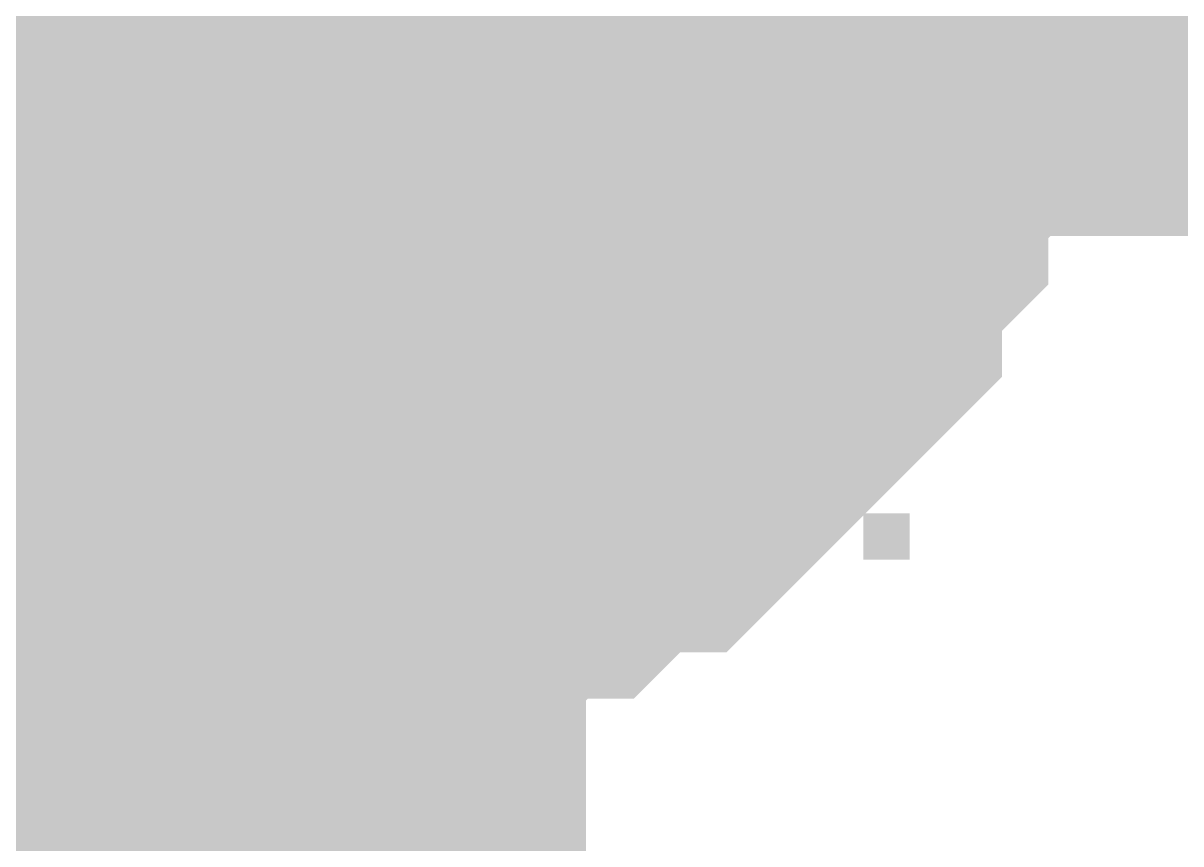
# Model space of a CAD drawing. Header units: inches. Extents: x 0 to 841, y 0 to 594.
# Drawn here: x 787.334 to 788.458, y 268.994 to 269.791 of the extents above; entities that cross this region are included whole.
import ezdxf

# ---------------------------------------------------------------- set-up
doc = ezdxf.new("R2010")
doc.units = ezdxf.units.IN
doc.layers.add('Sheet', color=255, linetype='Continuous')

msp = doc.modelspace()

# ---------------------------------------------------------------- linework, layer by layer
at = {"layer": 'Sheet'}
for points in [[(787.5055, 275.4841, 0.7493, 0.7493, 0), (787.5055, 269.9592, 0.7493, 0.7493, 0)], [(750.001, 262.4578, 0.7493, 0.7493, 0), (767.5181, 262.4578, 0.7493, 0.7493, 0), (767.5181, 269.9592, 0.7493, 0.7493, 0), (787.5055, 269.9592, 0.7493, 0.7493, 0)], [(787.5055, 269.9592, 0.7493, 0.7493, 0), (787.5055, 264.4791, 0.7493, 0.7493, 0)], [(787.5055, 269.9592, 0.7493, 0.7493, 0), (787.5055, 269.9592, 0.7493, 0.7493, 0), (792.4911, 269.9592, 0.7493, 0.7493, 0)], [(788.2691, 269.9592, 0.2997, 0.2997, 0), (788.2691, 269.9142, 0.2997, 0.2997, 0), (788.2691, 269.8693, 0.2997, 0.2997, 0), (788.2691, 269.8693, 0.2997, 0.2997, 0), (788.2691, 269.8244, 0.2997, 0.2997, 0), (788.2242, 269.7795, 0.2997, 0.2997, 0), (788.2242, 269.7346, 0.2997, 0.2997, 0), (788.2242, 269.6897, 0.2997, 0.2997, 0), (788.2242, 269.6897, 0.2997, 0.2997, 0), (788.1792, 269.6447, 0.2997, 0.2997, 0), (788.1792, 269.5998, 0.2997, 0.2997, 0), (788.1343, 269.5549, 0.2997, 0.2997, 0), (788.1343, 269.5549, 0.2997, 0.2997, 0), (788.1343, 269.51, 0.2997, 0.2997, 0), (788.0894, 269.4651, 0.2997, 0.2997, 0), (788.0445, 269.4651, 0.2997, 0.2997, 0), (788.0445, 269.4201, 0.2997, 0.2997, 0), (787.9996, 269.4201, 0.2997, 0.2997, 0), (787.9996, 269.3752, 0.2997, 0.2997, 0), (787.9547, 269.3303, 0.2997, 0.2997, 0), (787.9097, 269.3303, 0.2997, 0.2997, 0), (787.9097, 269.3303, 0.2997, 0.2997, 0), (787.8648, 269.2854, 0.2997, 0.2997, 0), (787.8199, 269.2854, 0.2997, 0.2997, 0), (787.775, 269.2405, 0.2997, 0.2997, 0), (787.775, 269.2405, 0.2997, 0.2997, 0), (787.7301, 269.2405, 0.2997, 0.2997, 0), (787.6852, 269.2405, 0.2997, 0.2997, 0), (787.6402, 269.1956, 0.2997, 0.2997, 0), (787.5953, 269.1956, 0.2997, 0.2997, 0), (787.5953, 269.1956, 0.2997, 0.2997, 0), (787.5504, 269.1956, 0.2997, 0.2997, 0), (787.5055, 269.1956, 0.2997, 0.2997, 0)], [(788.2691, 269.9592, 0.2997, 0.2997, 0), (788.2691, 269.9142, 0.2997, 0.2997, 0), (788.2691, 269.8693, 0.2997, 0.2997, 0), (788.2691, 269.8693, 0.2997, 0.2997, 0), (788.2691, 269.8244, 0.2997, 0.2997, 0), (788.2242, 269.7795, 0.2997, 0.2997, 0), (788.2242, 269.7346, 0.2997, 0.2997, 0), (788.2242, 269.6897, 0.2997, 0.2997, 0), (788.2242, 269.6897, 0.2997, 0.2997, 0), (788.1792, 269.6447, 0.2997, 0.2997, 0), (788.1792, 269.5998, 0.2997, 0.2997, 0), (788.1343, 269.5549, 0.2997, 0.2997, 0), (788.1343, 269.5549, 0.2997, 0.2997, 0), (788.1343, 269.51, 0.2997, 0.2997, 0), (788.0894, 269.4651, 0.2997, 0.2997, 0), (788.0445, 269.4651, 0.2997, 0.2997, 0), (788.0445, 269.4201, 0.2997, 0.2997, 0), (787.9996, 269.4201, 0.2997, 0.2997, 0), (787.9996, 269.3752, 0.2997, 0.2997, 0), (787.9547, 269.3303, 0.2997, 0.2997, 0), (787.9097, 269.3303, 0.2997, 0.2997, 0), (787.9097, 269.3303, 0.2997, 0.2997, 0), (787.8648, 269.2854, 0.2997, 0.2997, 0), (787.8199, 269.2854, 0.2997, 0.2997, 0), (787.775, 269.2405, 0.2997, 0.2997, 0), (787.775, 269.2405, 0.2997, 0.2997, 0), (787.7301, 269.2405, 0.2997, 0.2997, 0), (787.6852, 269.2405, 0.2997, 0.2997, 0), (787.6402, 269.1956, 0.2997, 0.2997, 0), (787.5953, 269.1956, 0.2997, 0.2997, 0), (787.5953, 269.1956, 0.2997, 0.2997, 0), (787.5504, 269.1956, 0.2997, 0.2997, 0), (787.5055, 269.1956, 0.2997, 0.2997, 0)], [(788.2691, 269.9592, 0.2997, 0.2997, 0), (788.2691, 269.9142, 0.2997, 0.2997, 0), (788.2691, 269.8693, 0.2997, 0.2997, 0), (788.2691, 269.8693, 0.2997, 0.2997, 0), (788.2691, 269.8244, 0.2997, 0.2997, 0), (788.2242, 269.7795, 0.2997, 0.2997, 0), (788.2242, 269.7346, 0.2997, 0.2997, 0), (788.2242, 269.6897, 0.2997, 0.2997, 0), (788.2242, 269.6897, 0.2997, 0.2997, 0), (788.1792, 269.6447, 0.2997, 0.2997, 0), (788.1792, 269.5998, 0.2997, 0.2997, 0), (788.1343, 269.5549, 0.2997, 0.2997, 0), (788.1343, 269.5549, 0.2997, 0.2997, 0), (788.1343, 269.51, 0.2997, 0.2997, 0), (788.0894, 269.4651, 0.2997, 0.2997, 0), (788.0445, 269.4651, 0.2997, 0.2997, 0), (788.0445, 269.4201, 0.2997, 0.2997, 0), (787.9996, 269.4201, 0.2997, 0.2997, 0), (787.9996, 269.3752, 0.2997, 0.2997, 0), (787.9547, 269.3303, 0.2997, 0.2997, 0), (787.9097, 269.3303, 0.2997, 0.2997, 0), (787.9097, 269.3303, 0.2997, 0.2997, 0), (787.8648, 269.2854, 0.2997, 0.2997, 0), (787.8199, 269.2854, 0.2997, 0.2997, 0), (787.775, 269.2405, 0.2997, 0.2997, 0), (787.775, 269.2405, 0.2997, 0.2997, 0), (787.7301, 269.2405, 0.2997, 0.2997, 0), (787.6852, 269.2405, 0.2997, 0.2997, 0), (787.6402, 269.1956, 0.2997, 0.2997, 0), (787.5953, 269.1956, 0.2997, 0.2997, 0), (787.5953, 269.1956, 0.2997, 0.2997, 0), (787.5504, 269.1956, 0.2997, 0.2997, 0), (787.5055, 269.1956, 0.2997, 0.2997, 0)], [(787.5055, 264.9732, 0.2997, 0.2997, 0), (787.5055, 269.9592, 0.2997, 0.2997, 0)], [(788.2691, 269.9592, 0.2997, 0.2997, 0), (788.2691, 269.9142, 0.2997, 0.2997, 0), (788.2691, 269.8693, 0.2997, 0.2997, 0), (788.2691, 269.8693, 0.2997, 0.2997, 0), (788.2691, 269.8244, 0.2997, 0.2997, 0), (788.2242, 269.7795, 0.2997, 0.2997, 0), (788.2242, 269.7346, 0.2997, 0.2997, 0), (788.2242, 269.6897, 0.2997, 0.2997, 0), (788.2242, 269.6897, 0.2997, 0.2997, 0), (788.1792, 269.6447, 0.2997, 0.2997, 0), (788.1792, 269.5998, 0.2997, 0.2997, 0), (788.1343, 269.5549, 0.2997, 0.2997, 0), (788.1343, 269.5549, 0.2997, 0.2997, 0), (788.1343, 269.51, 0.2997, 0.2997, 0), (788.0894, 269.4651, 0.2997, 0.2997, 0), (788.0445, 269.4651, 0.2997, 0.2997, 0), (788.0445, 269.4201, 0.2997, 0.2997, 0), (787.9996, 269.4201, 0.2997, 0.2997, 0), (787.9996, 269.3752, 0.2997, 0.2997, 0), (787.9547, 269.3303, 0.2997, 0.2997, 0), (787.9097, 269.3303, 0.2997, 0.2997, 0), (787.9097, 269.3303, 0.2997, 0.2997, 0), (787.8648, 269.2854, 0.2997, 0.2997, 0), (787.8199, 269.2854, 0.2997, 0.2997, 0), (787.775, 269.2405, 0.2997, 0.2997, 0), (787.775, 269.2405, 0.2997, 0.2997, 0), (787.7301, 269.2405, 0.2997, 0.2997, 0), (787.6852, 269.2405, 0.2997, 0.2997, 0), (787.6402, 269.1956, 0.2997, 0.2997, 0), (787.5953, 269.1956, 0.2997, 0.2997, 0), (787.5953, 269.1956, 0.2997, 0.2997, 0), (787.5504, 269.1956, 0.2997, 0.2997, 0), (787.5055, 269.1956, 0.2997, 0.2997, 0)], [(788.2691, 269.9592, 0.2997, 0.2997, 0), (788.2691, 269.9142, 0.2997, 0.2997, 0), (788.2691, 269.8693, 0.2997, 0.2997, 0), (788.2691, 269.8693, 0.2997, 0.2997, 0), (788.2691, 269.8244, 0.2997, 0.2997, 0), (788.2242, 269.7795, 0.2997, 0.2997, 0), (788.2242, 269.7346, 0.2997, 0.2997, 0), (788.2242, 269.6897, 0.2997, 0.2997, 0), (788.2242, 269.6897, 0.2997, 0.2997, 0), (788.1792, 269.6447, 0.2997, 0.2997, 0), (788.1792, 269.5998, 0.2997, 0.2997, 0), (788.1343, 269.5549, 0.2997, 0.2997, 0), (788.1343, 269.5549, 0.2997, 0.2997, 0), (788.1343, 269.51, 0.2997, 0.2997, 0), (788.0894, 269.4651, 0.2997, 0.2997, 0), (788.0445, 269.4651, 0.2997, 0.2997, 0), (788.0445, 269.4201, 0.2997, 0.2997, 0), (787.9996, 269.4201, 0.2997, 0.2997, 0), (787.9996, 269.3752, 0.2997, 0.2997, 0), (787.9547, 269.3303, 0.2997, 0.2997, 0), (787.9097, 269.3303, 0.2997, 0.2997, 0), (787.9097, 269.3303, 0.2997, 0.2997, 0), (787.8648, 269.2854, 0.2997, 0.2997, 0), (787.8199, 269.2854, 0.2997, 0.2997, 0), (787.775, 269.2405, 0.2997, 0.2997, 0), (787.775, 269.2405, 0.2997, 0.2997, 0), (787.7301, 269.2405, 0.2997, 0.2997, 0), (787.6852, 269.2405, 0.2997, 0.2997, 0), (787.6402, 269.1956, 0.2997, 0.2997, 0), (787.5953, 269.1956, 0.2997, 0.2997, 0), (787.5953, 269.1956, 0.2997, 0.2997, 0), (787.5504, 269.1956, 0.2997, 0.2997, 0), (787.5055, 269.1956, 0.2997, 0.2997, 0)], [(788.2691, 269.9592, 0.2997, 0.2997, 0), (788.2691, 269.9142, 0.2997, 0.2997, 0), (788.2691, 269.8693, 0.2997, 0.2997, 0), (788.2691, 269.8693, 0.2997, 0.2997, 0), (788.2691, 269.8244, 0.2997, 0.2997, 0), (788.2242, 269.7795, 0.2997, 0.2997, 0), (788.2242, 269.7346, 0.2997, 0.2997, 0), (788.2242, 269.6897, 0.2997, 0.2997, 0), (788.2242, 269.6897, 0.2997, 0.2997, 0), (788.1792, 269.6447, 0.2997, 0.2997, 0), (788.1792, 269.5998, 0.2997, 0.2997, 0), (788.1343, 269.5549, 0.2997, 0.2997, 0), (788.1343, 269.5549, 0.2997, 0.2997, 0), (788.1343, 269.51, 0.2997, 0.2997, 0), (788.0894, 269.4651, 0.2997, 0.2997, 0), (788.0445, 269.4651, 0.2997, 0.2997, 0), (788.0445, 269.4201, 0.2997, 0.2997, 0), (787.9996, 269.4201, 0.2997, 0.2997, 0), (787.9996, 269.3752, 0.2997, 0.2997, 0), (787.9547, 269.3303, 0.2997, 0.2997, 0), (787.9097, 269.3303, 0.2997, 0.2997, 0), (787.9097, 269.3303, 0.2997, 0.2997, 0), (787.8648, 269.2854, 0.2997, 0.2997, 0), (787.8199, 269.2854, 0.2997, 0.2997, 0), (787.775, 269.2405, 0.2997, 0.2997, 0), (787.775, 269.2405, 0.2997, 0.2997, 0), (787.7301, 269.2405, 0.2997, 0.2997, 0), (787.6852, 269.2405, 0.2997, 0.2997, 0), (787.6402, 269.1956, 0.2997, 0.2997, 0), (787.5953, 269.1956, 0.2997, 0.2997, 0), (787.5953, 269.1956, 0.2997, 0.2997, 0), (787.5504, 269.1956, 0.2997, 0.2997, 0), (787.5055, 269.1956, 0.2997, 0.2997, 0)], [(787.9996, 269.9592, 0.2997, 0.2997, 0), (787.9996, 269.9142, 0.2997, 0.2997, 0), (787.9996, 269.9142, 0.2997, 0.2997, 0), (787.9996, 269.8693, 0.2997, 0.2997, 0), (787.9996, 269.8693, 0.2997, 0.2997, 0), (787.9996, 269.8244, 0.2997, 0.2997, 0), (787.9547, 269.8244, 0.2997, 0.2997, 0), (787.9547, 269.7795, 0.2997, 0.2997, 0), (787.9547, 269.7795, 0.2997, 0.2997, 0), (787.9547, 269.7346, 0.2997, 0.2997, 0), (787.9547, 269.7346, 0.2997, 0.2997, 0), (787.9097, 269.6897, 0.2997, 0.2997, 0), (787.9097, 269.6897, 0.2997, 0.2997, 0), (787.9097, 269.6447, 0.2997, 0.2997, 0), (787.8648, 269.6447, 0.2997, 0.2997, 0), (787.8648, 269.6447, 0.2997, 0.2997, 0), (787.8648, 269.5998, 0.2997, 0.2997, 0), (787.8199, 269.5998, 0.2997, 0.2997, 0), (787.8199, 269.5998, 0.2997, 0.2997, 0), (787.8199, 269.5549, 0.2997, 0.2997, 0), (787.775, 269.5549, 0.2997, 0.2997, 0), (787.775, 269.5549, 0.2997, 0.2997, 0), (787.7301, 269.51, 0.2997, 0.2997, 0), (787.7301, 269.51, 0.2997, 0.2997, 0), (787.6852, 269.51, 0.2997, 0.2997, 0), (787.6852, 269.51, 0.2997, 0.2997, 0), (787.6402, 269.51, 0.2997, 0.2997, 0), (787.6402, 269.4651, 0.2997, 0.2997, 0), (787.5953, 269.4651, 0.2997, 0.2997, 0), (787.5953, 269.4651, 0.2997, 0.2997, 0), (787.5504, 269.4651, 0.2997, 0.2997, 0), (787.5504, 269.4651, 0.2997, 0.2997, 0), (787.5055, 269.4651, 0.2997, 0.2997, 0)], [(787.9996, 269.9592, 0.2997, 0.2997, 0), (787.9996, 269.9142, 0.2997, 0.2997, 0), (787.9996, 269.9142, 0.2997, 0.2997, 0), (787.9996, 269.8693, 0.2997, 0.2997, 0), (787.9996, 269.8693, 0.2997, 0.2997, 0), (787.9996, 269.8244, 0.2997, 0.2997, 0), (787.9547, 269.8244, 0.2997, 0.2997, 0), (787.9547, 269.7795, 0.2997, 0.2997, 0), (787.9547, 269.7795, 0.2997, 0.2997, 0), (787.9547, 269.7346, 0.2997, 0.2997, 0), (787.9547, 269.7346, 0.2997, 0.2997, 0), (787.9097, 269.6897, 0.2997, 0.2997, 0), (787.9097, 269.6897, 0.2997, 0.2997, 0), (787.9097, 269.6447, 0.2997, 0.2997, 0), (787.8648, 269.6447, 0.2997, 0.2997, 0), (787.8648, 269.6447, 0.2997, 0.2997, 0), (787.8648, 269.5998, 0.2997, 0.2997, 0), (787.8199, 269.5998, 0.2997, 0.2997, 0), (787.8199, 269.5998, 0.2997, 0.2997, 0), (787.8199, 269.5549, 0.2997, 0.2997, 0), (787.775, 269.5549, 0.2997, 0.2997, 0), (787.775, 269.5549, 0.2997, 0.2997, 0), (787.7301, 269.51, 0.2997, 0.2997, 0), (787.7301, 269.51, 0.2997, 0.2997, 0), (787.6852, 269.51, 0.2997, 0.2997, 0), (787.6852, 269.51, 0.2997, 0.2997, 0), (787.6402, 269.51, 0.2997, 0.2997, 0), (787.6402, 269.4651, 0.2997, 0.2997, 0), (787.5953, 269.4651, 0.2997, 0.2997, 0), (787.5953, 269.4651, 0.2997, 0.2997, 0), (787.5504, 269.4651, 0.2997, 0.2997, 0), (787.5504, 269.4651, 0.2997, 0.2997, 0), (787.5055, 269.4651, 0.2997, 0.2997, 0)], [(787.9996, 269.9592, 0.2997, 0.2997, 0), (787.9996, 269.9142, 0.2997, 0.2997, 0), (787.9996, 269.9142, 0.2997, 0.2997, 0), (787.9996, 269.8693, 0.2997, 0.2997, 0), (787.9996, 269.8693, 0.2997, 0.2997, 0), (787.9996, 269.8244, 0.2997, 0.2997, 0), (787.9547, 269.8244, 0.2997, 0.2997, 0), (787.9547, 269.7795, 0.2997, 0.2997, 0), (787.9547, 269.7795, 0.2997, 0.2997, 0), (787.9547, 269.7346, 0.2997, 0.2997, 0), (787.9547, 269.7346, 0.2997, 0.2997, 0), (787.9097, 269.6897, 0.2997, 0.2997, 0), (787.9097, 269.6897, 0.2997, 0.2997, 0), (787.9097, 269.6447, 0.2997, 0.2997, 0), (787.8648, 269.6447, 0.2997, 0.2997, 0), (787.8648, 269.6447, 0.2997, 0.2997, 0), (787.8648, 269.5998, 0.2997, 0.2997, 0), (787.8199, 269.5998, 0.2997, 0.2997, 0), (787.8199, 269.5998, 0.2997, 0.2997, 0), (787.8199, 269.5549, 0.2997, 0.2997, 0), (787.775, 269.5549, 0.2997, 0.2997, 0), (787.775, 269.5549, 0.2997, 0.2997, 0), (787.7301, 269.51, 0.2997, 0.2997, 0), (787.7301, 269.51, 0.2997, 0.2997, 0), (787.6852, 269.51, 0.2997, 0.2997, 0), (787.6852, 269.51, 0.2997, 0.2997, 0), (787.6402, 269.51, 0.2997, 0.2997, 0), (787.6402, 269.4651, 0.2997, 0.2997, 0), (787.5953, 269.4651, 0.2997, 0.2997, 0), (787.5953, 269.4651, 0.2997, 0.2997, 0), (787.5504, 269.4651, 0.2997, 0.2997, 0), (787.5504, 269.4651, 0.2997, 0.2997, 0), (787.5055, 269.4651, 0.2997, 0.2997, 0)], [(787.9996, 269.9592, 0.2997, 0.2997, 0), (787.9996, 269.9142, 0.2997, 0.2997, 0), (787.9996, 269.9142, 0.2997, 0.2997, 0), (787.9996, 269.8693, 0.2997, 0.2997, 0), (787.9996, 269.8693, 0.2997, 0.2997, 0), (787.9996, 269.8244, 0.2997, 0.2997, 0), (787.9547, 269.8244, 0.2997, 0.2997, 0), (787.9547, 269.7795, 0.2997, 0.2997, 0), (787.9547, 269.7795, 0.2997, 0.2997, 0), (787.9547, 269.7346, 0.2997, 0.2997, 0), (787.9547, 269.7346, 0.2997, 0.2997, 0), (787.9097, 269.6897, 0.2997, 0.2997, 0), (787.9097, 269.6897, 0.2997, 0.2997, 0), (787.9097, 269.6447, 0.2997, 0.2997, 0), (787.8648, 269.6447, 0.2997, 0.2997, 0), (787.8648, 269.6447, 0.2997, 0.2997, 0), (787.8648, 269.5998, 0.2997, 0.2997, 0), (787.8199, 269.5998, 0.2997, 0.2997, 0), (787.8199, 269.5998, 0.2997, 0.2997, 0), (787.8199, 269.5549, 0.2997, 0.2997, 0), (787.775, 269.5549, 0.2997, 0.2997, 0), (787.775, 269.5549, 0.2997, 0.2997, 0), (787.7301, 269.51, 0.2997, 0.2997, 0), (787.7301, 269.51, 0.2997, 0.2997, 0), (787.6852, 269.51, 0.2997, 0.2997, 0), (787.6852, 269.51, 0.2997, 0.2997, 0), (787.6402, 269.51, 0.2997, 0.2997, 0), (787.6402, 269.4651, 0.2997, 0.2997, 0), (787.5953, 269.4651, 0.2997, 0.2997, 0), (787.5953, 269.4651, 0.2997, 0.2997, 0), (787.5504, 269.4651, 0.2997, 0.2997, 0), (787.5504, 269.4651, 0.2997, 0.2997, 0), (787.5055, 269.4651, 0.2997, 0.2997, 0)], [(788.2691, 269.8693, 0.0991, 0.0991, 0), (788.2691, 269.8244, 0.0991, 0.0991, 0), (788.2242, 269.7795, 0.0991, 0.0991, 0), (788.2242, 269.7346, 0.0991, 0.0991, 0), (788.2242, 269.6897, 0.0991, 0.0991, 0), (788.2242, 269.6897, 0.0991, 0.0991, 0), (788.1792, 269.6447, 0.0991, 0.0991, 0), (788.1792, 269.5998, 0.0991, 0.0991, 0), (788.1343, 269.5549, 0.0991, 0.0991, 0), (788.1343, 269.5549, 0.0991, 0.0991, 0), (788.1343, 269.51, 0.0991, 0.0991, 0), (788.0894, 269.4651, 0.0991, 0.0991, 0), (788.0445, 269.4651, 0.0991, 0.0991, 0), (788.0445, 269.4201, 0.0991, 0.0991, 0), (787.9996, 269.4201, 0.0991, 0.0991, 0), (787.9996, 269.3752, 0.0991, 0.0991, 0), (787.9547, 269.3303, 0.0991, 0.0991, 0), (787.9097, 269.3303, 0.0991, 0.0991, 0), (787.9097, 269.3303, 0.0991, 0.0991, 0), (787.8648, 269.2854, 0.0991, 0.0991, 0), (787.8199, 269.2854, 0.0991, 0.0991, 0), (787.775, 269.2405, 0.0991, 0.0991, 0), (787.775, 269.2405, 0.0991, 0.0991, 0), (787.7301, 269.2405, 0.0991, 0.0991, 0), (787.6852, 269.2405, 0.0991, 0.0991, 0), (787.6402, 269.1956, 0.0991, 0.0991, 0), (787.5953, 269.1956, 0.0991, 0.0991, 0), (787.5953, 269.1956, 0.0991, 0.0991, 0), (787.5504, 269.1956, 0.0991, 0.0991, 0), (787.5055, 269.1956, 0.0991, 0.0991, 0)], [(788.2691, 269.8693, 0.0991, 0.0991, 0), (788.2691, 269.8244, 0.0991, 0.0991, 0), (788.2242, 269.7795, 0.0991, 0.0991, 0), (788.2242, 269.7346, 0.0991, 0.0991, 0), (788.2242, 269.6897, 0.0991, 0.0991, 0), (788.2242, 269.6897, 0.0991, 0.0991, 0), (788.1792, 269.6447, 0.0991, 0.0991, 0), (788.1792, 269.5998, 0.0991, 0.0991, 0), (788.1343, 269.5549, 0.0991, 0.0991, 0), (788.1343, 269.5549, 0.0991, 0.0991, 0), (788.1343, 269.51, 0.0991, 0.0991, 0), (788.0894, 269.4651, 0.0991, 0.0991, 0), (788.0445, 269.4651, 0.0991, 0.0991, 0), (788.0445, 269.4201, 0.0991, 0.0991, 0), (787.9996, 269.4201, 0.0991, 0.0991, 0), (787.9996, 269.3752, 0.0991, 0.0991, 0), (787.9547, 269.3303, 0.0991, 0.0991, 0), (787.9097, 269.3303, 0.0991, 0.0991, 0), (787.9097, 269.3303, 0.0991, 0.0991, 0), (787.8648, 269.2854, 0.0991, 0.0991, 0), (787.8199, 269.2854, 0.0991, 0.0991, 0), (787.775, 269.2405, 0.0991, 0.0991, 0), (787.775, 269.2405, 0.0991, 0.0991, 0), (787.7301, 269.2405, 0.0991, 0.0991, 0), (787.6852, 269.2405, 0.0991, 0.0991, 0), (787.6402, 269.1956, 0.0991, 0.0991, 0), (787.5953, 269.1956, 0.0991, 0.0991, 0), (787.5953, 269.1956, 0.0991, 0.0991, 0), (787.5504, 269.1956, 0.0991, 0.0991, 0), (787.5055, 269.1956, 0.0991, 0.0991, 0)], [(788.2691, 269.8693, 0.0991, 0.0991, 0), (788.2691, 269.8244, 0.0991, 0.0991, 0), (788.2242, 269.7795, 0.0991, 0.0991, 0), (788.2242, 269.7346, 0.0991, 0.0991, 0), (788.2242, 269.6897, 0.0991, 0.0991, 0), (788.2242, 269.6897, 0.0991, 0.0991, 0), (788.1792, 269.6447, 0.0991, 0.0991, 0), (788.1792, 269.5998, 0.0991, 0.0991, 0), (788.1343, 269.5549, 0.0991, 0.0991, 0), (788.1343, 269.5549, 0.0991, 0.0991, 0), (788.1343, 269.51, 0.0991, 0.0991, 0), (788.0894, 269.4651, 0.0991, 0.0991, 0), (788.0445, 269.4651, 0.0991, 0.0991, 0), (788.0445, 269.4201, 0.0991, 0.0991, 0), (787.9996, 269.4201, 0.0991, 0.0991, 0), (787.9996, 269.3752, 0.0991, 0.0991, 0), (787.9547, 269.3303, 0.0991, 0.0991, 0), (787.9097, 269.3303, 0.0991, 0.0991, 0), (787.9097, 269.3303, 0.0991, 0.0991, 0), (787.8648, 269.2854, 0.0991, 0.0991, 0), (787.8199, 269.2854, 0.0991, 0.0991, 0), (787.775, 269.2405, 0.0991, 0.0991, 0), (787.775, 269.2405, 0.0991, 0.0991, 0), (787.7301, 269.2405, 0.0991, 0.0991, 0), (787.6852, 269.2405, 0.0991, 0.0991, 0), (787.6402, 269.1956, 0.0991, 0.0991, 0), (787.5953, 269.1956, 0.0991, 0.0991, 0), (787.5953, 269.1956, 0.0991, 0.0991, 0), (787.5504, 269.1956, 0.0991, 0.0991, 0), (787.5055, 269.1956, 0.0991, 0.0991, 0)], [(788.2691, 269.8693, 0.0991, 0.0991, 0), (788.2691, 269.8244, 0.0991, 0.0991, 0), (788.2242, 269.7795, 0.0991, 0.0991, 0), (788.2242, 269.7346, 0.0991, 0.0991, 0), (788.2242, 269.6897, 0.0991, 0.0991, 0), (788.2242, 269.6897, 0.0991, 0.0991, 0), (788.1792, 269.6447, 0.0991, 0.0991, 0), (788.1792, 269.5998, 0.0991, 0.0991, 0), (788.1343, 269.5549, 0.0991, 0.0991, 0), (788.1343, 269.5549, 0.0991, 0.0991, 0), (788.1343, 269.51, 0.0991, 0.0991, 0), (788.0894, 269.4651, 0.0991, 0.0991, 0), (788.0445, 269.4651, 0.0991, 0.0991, 0), (788.0445, 269.4201, 0.0991, 0.0991, 0), (787.9996, 269.4201, 0.0991, 0.0991, 0), (787.9996, 269.3752, 0.0991, 0.0991, 0), (787.9547, 269.3303, 0.0991, 0.0991, 0), (787.9097, 269.3303, 0.0991, 0.0991, 0), (787.9097, 269.3303, 0.0991, 0.0991, 0), (787.8648, 269.2854, 0.0991, 0.0991, 0), (787.8199, 269.2854, 0.0991, 0.0991, 0), (787.775, 269.2405, 0.0991, 0.0991, 0), (787.775, 269.2405, 0.0991, 0.0991, 0), (787.7301, 269.2405, 0.0991, 0.0991, 0), (787.6852, 269.2405, 0.0991, 0.0991, 0), (787.6402, 269.1956, 0.0991, 0.0991, 0), (787.5953, 269.1956, 0.0991, 0.0991, 0), (787.5953, 269.1956, 0.0991, 0.0991, 0), (787.5504, 269.1956, 0.0991, 0.0991, 0), (787.5055, 269.1956, 0.0991, 0.0991, 0)], [(788.2691, 269.8693, 0.0991, 0.0991, 0), (788.2691, 269.8244, 0.0991, 0.0991, 0), (788.2242, 269.7795, 0.0991, 0.0991, 0), (788.2242, 269.7346, 0.0991, 0.0991, 0), (788.2242, 269.6897, 0.0991, 0.0991, 0), (788.2242, 269.6897, 0.0991, 0.0991, 0), (788.1792, 269.6447, 0.0991, 0.0991, 0), (788.1792, 269.5998, 0.0991, 0.0991, 0), (788.1343, 269.5549, 0.0991, 0.0991, 0), (788.1343, 269.5549, 0.0991, 0.0991, 0), (788.1343, 269.51, 0.0991, 0.0991, 0), (788.0894, 269.4651, 0.0991, 0.0991, 0), (788.0445, 269.4651, 0.0991, 0.0991, 0), (788.0445, 269.4201, 0.0991, 0.0991, 0), (787.9996, 269.4201, 0.0991, 0.0991, 0), (787.9996, 269.3752, 0.0991, 0.0991, 0), (787.9547, 269.3303, 0.0991, 0.0991, 0), (787.9097, 269.3303, 0.0991, 0.0991, 0), (787.9097, 269.3303, 0.0991, 0.0991, 0), (787.8648, 269.2854, 0.0991, 0.0991, 0), (787.8199, 269.2854, 0.0991, 0.0991, 0), (787.775, 269.2405, 0.0991, 0.0991, 0), (787.775, 269.2405, 0.0991, 0.0991, 0), (787.7301, 269.2405, 0.0991, 0.0991, 0), (787.6852, 269.2405, 0.0991, 0.0991, 0), (787.6402, 269.1956, 0.0991, 0.0991, 0), (787.5953, 269.1956, 0.0991, 0.0991, 0), (787.5953, 269.1956, 0.0991, 0.0991, 0), (787.5504, 269.1956, 0.0991, 0.0991, 0), (787.5055, 269.1956, 0.0991, 0.0991, 0)], [(788.2691, 269.8693, 0.0991, 0.0991, 0), (788.2691, 269.8244, 0.0991, 0.0991, 0), (788.2242, 269.7795, 0.0991, 0.0991, 0), (788.2242, 269.7346, 0.0991, 0.0991, 0), (788.2242, 269.6897, 0.0991, 0.0991, 0), (788.2242, 269.6897, 0.0991, 0.0991, 0), (788.1792, 269.6447, 0.0991, 0.0991, 0), (788.1792, 269.5998, 0.0991, 0.0991, 0), (788.1343, 269.5549, 0.0991, 0.0991, 0), (788.1343, 269.5549, 0.0991, 0.0991, 0), (788.1343, 269.51, 0.0991, 0.0991, 0), (788.0894, 269.4651, 0.0991, 0.0991, 0), (788.0445, 269.4651, 0.0991, 0.0991, 0), (788.0445, 269.4201, 0.0991, 0.0991, 0), (787.9996, 269.4201, 0.0991, 0.0991, 0), (787.9996, 269.3752, 0.0991, 0.0991, 0), (787.9547, 269.3303, 0.0991, 0.0991, 0), (787.9097, 269.3303, 0.0991, 0.0991, 0), (787.9097, 269.3303, 0.0991, 0.0991, 0), (787.8648, 269.2854, 0.0991, 0.0991, 0), (787.8199, 269.2854, 0.0991, 0.0991, 0), (787.775, 269.2405, 0.0991, 0.0991, 0), (787.775, 269.2405, 0.0991, 0.0991, 0), (787.7301, 269.2405, 0.0991, 0.0991, 0), (787.6852, 269.2405, 0.0991, 0.0991, 0), (787.6402, 269.1956, 0.0991, 0.0991, 0), (787.5953, 269.1956, 0.0991, 0.0991, 0), (787.5953, 269.1956, 0.0991, 0.0991, 0), (787.5504, 269.1956, 0.0991, 0.0991, 0), (787.5055, 269.1956, 0.0991, 0.0991, 0)], [(787.9996, 269.8693, 0.0991, 0.0991, 0), (787.9996, 269.8244, 0.0991, 0.0991, 0), (787.9547, 269.8244, 0.0991, 0.0991, 0), (787.9547, 269.7795, 0.0991, 0.0991, 0), (787.9547, 269.7795, 0.0991, 0.0991, 0), (787.9547, 269.7346, 0.0991, 0.0991, 0), (787.9547, 269.7346, 0.0991, 0.0991, 0), (787.9097, 269.6897, 0.0991, 0.0991, 0), (787.9097, 269.6897, 0.0991, 0.0991, 0), (787.9097, 269.6447, 0.0991, 0.0991, 0), (787.8648, 269.6447, 0.0991, 0.0991, 0), (787.8648, 269.6447, 0.0991, 0.0991, 0), (787.8648, 269.5998, 0.0991, 0.0991, 0), (787.8199, 269.5998, 0.0991, 0.0991, 0), (787.8199, 269.5998, 0.0991, 0.0991, 0), (787.8199, 269.5549, 0.0991, 0.0991, 0), (787.775, 269.5549, 0.0991, 0.0991, 0), (787.775, 269.5549, 0.0991, 0.0991, 0), (787.7301, 269.51, 0.0991, 0.0991, 0), (787.7301, 269.51, 0.0991, 0.0991, 0), (787.6852, 269.51, 0.0991, 0.0991, 0), (787.6852, 269.51, 0.0991, 0.0991, 0), (787.6402, 269.51, 0.0991, 0.0991, 0), (787.6402, 269.4651, 0.0991, 0.0991, 0), (787.5953, 269.4651, 0.0991, 0.0991, 0), (787.5953, 269.4651, 0.0991, 0.0991, 0), (787.5504, 269.4651, 0.0991, 0.0991, 0), (787.5504, 269.4651, 0.0991, 0.0991, 0), (787.5055, 269.4651, 0.0991, 0.0991, 0)], [(787.9996, 269.8693, 0.0991, 0.0991, 0), (787.9996, 269.8244, 0.0991, 0.0991, 0), (787.9547, 269.8244, 0.0991, 0.0991, 0), (787.9547, 269.7795, 0.0991, 0.0991, 0), (787.9547, 269.7795, 0.0991, 0.0991, 0), (787.9547, 269.7346, 0.0991, 0.0991, 0), (787.9547, 269.7346, 0.0991, 0.0991, 0), (787.9097, 269.6897, 0.0991, 0.0991, 0), (787.9097, 269.6897, 0.0991, 0.0991, 0), (787.9097, 269.6447, 0.0991, 0.0991, 0), (787.8648, 269.6447, 0.0991, 0.0991, 0), (787.8648, 269.6447, 0.0991, 0.0991, 0), (787.8648, 269.5998, 0.0991, 0.0991, 0), (787.8199, 269.5998, 0.0991, 0.0991, 0), (787.8199, 269.5998, 0.0991, 0.0991, 0), (787.8199, 269.5549, 0.0991, 0.0991, 0), (787.775, 269.5549, 0.0991, 0.0991, 0), (787.775, 269.5549, 0.0991, 0.0991, 0), (787.7301, 269.51, 0.0991, 0.0991, 0), (787.7301, 269.51, 0.0991, 0.0991, 0), (787.6852, 269.51, 0.0991, 0.0991, 0), (787.6852, 269.51, 0.0991, 0.0991, 0), (787.6402, 269.51, 0.0991, 0.0991, 0), (787.6402, 269.4651, 0.0991, 0.0991, 0), (787.5953, 269.4651, 0.0991, 0.0991, 0), (787.5953, 269.4651, 0.0991, 0.0991, 0), (787.5504, 269.4651, 0.0991, 0.0991, 0), (787.5504, 269.4651, 0.0991, 0.0991, 0), (787.5055, 269.4651, 0.0991, 0.0991, 0)], [(787.9996, 269.8693, 0.0991, 0.0991, 0), (787.9996, 269.8244, 0.0991, 0.0991, 0), (787.9547, 269.8244, 0.0991, 0.0991, 0), (787.9547, 269.7795, 0.0991, 0.0991, 0), (787.9547, 269.7795, 0.0991, 0.0991, 0), (787.9547, 269.7346, 0.0991, 0.0991, 0), (787.9547, 269.7346, 0.0991, 0.0991, 0), (787.9097, 269.6897, 0.0991, 0.0991, 0), (787.9097, 269.6897, 0.0991, 0.0991, 0), (787.9097, 269.6447, 0.0991, 0.0991, 0), (787.8648, 269.6447, 0.0991, 0.0991, 0), (787.8648, 269.6447, 0.0991, 0.0991, 0), (787.8648, 269.5998, 0.0991, 0.0991, 0), (787.8199, 269.5998, 0.0991, 0.0991, 0), (787.8199, 269.5998, 0.0991, 0.0991, 0), (787.8199, 269.5549, 0.0991, 0.0991, 0), (787.775, 269.5549, 0.0991, 0.0991, 0), (787.775, 269.5549, 0.0991, 0.0991, 0), (787.7301, 269.51, 0.0991, 0.0991, 0), (787.7301, 269.51, 0.0991, 0.0991, 0), (787.6852, 269.51, 0.0991, 0.0991, 0), (787.6852, 269.51, 0.0991, 0.0991, 0), (787.6402, 269.51, 0.0991, 0.0991, 0), (787.6402, 269.4651, 0.0991, 0.0991, 0), (787.5953, 269.4651, 0.0991, 0.0991, 0), (787.5953, 269.4651, 0.0991, 0.0991, 0), (787.5504, 269.4651, 0.0991, 0.0991, 0), (787.5504, 269.4651, 0.0991, 0.0991, 0), (787.5055, 269.4651, 0.0991, 0.0991, 0)], [(787.9996, 269.8693, 0.0991, 0.0991, 0), (787.9996, 269.8244, 0.0991, 0.0991, 0), (787.9547, 269.8244, 0.0991, 0.0991, 0), (787.9547, 269.7795, 0.0991, 0.0991, 0), (787.9547, 269.7795, 0.0991, 0.0991, 0), (787.9547, 269.7346, 0.0991, 0.0991, 0), (787.9547, 269.7346, 0.0991, 0.0991, 0), (787.9097, 269.6897, 0.0991, 0.0991, 0), (787.9097, 269.6897, 0.0991, 0.0991, 0), (787.9097, 269.6447, 0.0991, 0.0991, 0), (787.8648, 269.6447, 0.0991, 0.0991, 0), (787.8648, 269.6447, 0.0991, 0.0991, 0), (787.8648, 269.5998, 0.0991, 0.0991, 0), (787.8199, 269.5998, 0.0991, 0.0991, 0), (787.8199, 269.5998, 0.0991, 0.0991, 0), (787.8199, 269.5549, 0.0991, 0.0991, 0), (787.775, 269.5549, 0.0991, 0.0991, 0), (787.775, 269.5549, 0.0991, 0.0991, 0), (787.7301, 269.51, 0.0991, 0.0991, 0), (787.7301, 269.51, 0.0991, 0.0991, 0), (787.6852, 269.51, 0.0991, 0.0991, 0), (787.6852, 269.51, 0.0991, 0.0991, 0), (787.6402, 269.51, 0.0991, 0.0991, 0), (787.6402, 269.4651, 0.0991, 0.0991, 0), (787.5953, 269.4651, 0.0991, 0.0991, 0), (787.5953, 269.4651, 0.0991, 0.0991, 0), (787.5504, 269.4651, 0.0991, 0.0991, 0), (787.5504, 269.4651, 0.0991, 0.0991, 0), (787.5055, 269.4651, 0.0991, 0.0991, 0)], [(787.5055, 269.4651, 0.2997, 0.2997, 0), (787.4606, 269.4651, 0.2997, 0.2997, 0), (787.4606, 269.4651, 0.2997, 0.2997, 0), (787.4157, 269.4651, 0.2997, 0.2997, 0), (787.4157, 269.4651, 0.2997, 0.2997, 0), (787.3708, 269.4651, 0.2997, 0.2997, 0), (787.3708, 269.51, 0.2997, 0.2997, 0), (787.3258, 269.51, 0.2997, 0.2997, 0), (787.3258, 269.51, 0.2997, 0.2997, 0), (787.2809, 269.51, 0.2997, 0.2997, 0), (787.2809, 269.51, 0.2997, 0.2997, 0), (787.236, 269.5549, 0.2997, 0.2997, 0), (787.236, 269.5549, 0.2997, 0.2997, 0), (787.1911, 269.5549, 0.2997, 0.2997, 0), (787.1911, 269.5998, 0.2997, 0.2997, 0), (787.1911, 269.5998, 0.2997, 0.2997, 0), (787.1462, 269.5998, 0.2997, 0.2997, 0)], [(787.5055, 269.4651, 0.2997, 0.2997, 0), (787.4606, 269.4651, 0.2997, 0.2997, 0), (787.4606, 269.4651, 0.2997, 0.2997, 0), (787.4157, 269.4651, 0.2997, 0.2997, 0), (787.4157, 269.4651, 0.2997, 0.2997, 0), (787.3708, 269.4651, 0.2997, 0.2997, 0), (787.3708, 269.51, 0.2997, 0.2997, 0), (787.3258, 269.51, 0.2997, 0.2997, 0), (787.3258, 269.51, 0.2997, 0.2997, 0), (787.2809, 269.51, 0.2997, 0.2997, 0), (787.2809, 269.51, 0.2997, 0.2997, 0), (787.236, 269.5549, 0.2997, 0.2997, 0), (787.236, 269.5549, 0.2997, 0.2997, 0), (787.1911, 269.5549, 0.2997, 0.2997, 0), (787.1911, 269.5998, 0.2997, 0.2997, 0), (787.1911, 269.5998, 0.2997, 0.2997, 0), (787.1462, 269.5998, 0.2997, 0.2997, 0)], [(787.5055, 269.4651, 0.2997, 0.2997, 0), (787.4606, 269.4651, 0.2997, 0.2997, 0), (787.4606, 269.4651, 0.2997, 0.2997, 0), (787.4157, 269.4651, 0.2997, 0.2997, 0), (787.4157, 269.4651, 0.2997, 0.2997, 0), (787.3708, 269.4651, 0.2997, 0.2997, 0), (787.3708, 269.51, 0.2997, 0.2997, 0), (787.3258, 269.51, 0.2997, 0.2997, 0), (787.3258, 269.51, 0.2997, 0.2997, 0), (787.2809, 269.51, 0.2997, 0.2997, 0), (787.2809, 269.51, 0.2997, 0.2997, 0), (787.236, 269.5549, 0.2997, 0.2997, 0), (787.236, 269.5549, 0.2997, 0.2997, 0), (787.1911, 269.5549, 0.2997, 0.2997, 0), (787.1911, 269.5998, 0.2997, 0.2997, 0), (787.1911, 269.5998, 0.2997, 0.2997, 0), (787.1462, 269.5998, 0.2997, 0.2997, 0)], [(787.5055, 269.4651, 0.2997, 0.2997, 0), (787.4606, 269.4651, 0.2997, 0.2997, 0), (787.4606, 269.4651, 0.2997, 0.2997, 0), (787.4157, 269.4651, 0.2997, 0.2997, 0), (787.4157, 269.4651, 0.2997, 0.2997, 0), (787.3708, 269.4651, 0.2997, 0.2997, 0), (787.3708, 269.51, 0.2997, 0.2997, 0), (787.3258, 269.51, 0.2997, 0.2997, 0), (787.3258, 269.51, 0.2997, 0.2997, 0), (787.2809, 269.51, 0.2997, 0.2997, 0), (787.2809, 269.51, 0.2997, 0.2997, 0), (787.236, 269.5549, 0.2997, 0.2997, 0), (787.236, 269.5549, 0.2997, 0.2997, 0), (787.1911, 269.5549, 0.2997, 0.2997, 0), (787.1911, 269.5998, 0.2997, 0.2997, 0), (787.1911, 269.5998, 0.2997, 0.2997, 0), (787.1462, 269.5998, 0.2997, 0.2997, 0)], [(787.5055, 269.4651, 0.0991, 0.0991, 0), (787.4606, 269.4651, 0.0991, 0.0991, 0), (787.4606, 269.4651, 0.0991, 0.0991, 0), (787.4157, 269.4651, 0.0991, 0.0991, 0), (787.4157, 269.4651, 0.0991, 0.0991, 0), (787.3708, 269.4651, 0.0991, 0.0991, 0), (787.3708, 269.51, 0.0991, 0.0991, 0), (787.3258, 269.51, 0.0991, 0.0991, 0), (787.3258, 269.51, 0.0991, 0.0991, 0), (787.2809, 269.51, 0.0991, 0.0991, 0)], [(787.5055, 269.4651, 0.0991, 0.0991, 0), (787.4606, 269.4651, 0.0991, 0.0991, 0), (787.4606, 269.4651, 0.0991, 0.0991, 0), (787.4157, 269.4651, 0.0991, 0.0991, 0), (787.4157, 269.4651, 0.0991, 0.0991, 0), (787.3708, 269.4651, 0.0991, 0.0991, 0), (787.3708, 269.51, 0.0991, 0.0991, 0), (787.3258, 269.51, 0.0991, 0.0991, 0), (787.3258, 269.51, 0.0991, 0.0991, 0), (787.2809, 269.51, 0.0991, 0.0991, 0)], [(787.5055, 269.4651, 0.0991, 0.0991, 0), (787.4606, 269.4651, 0.0991, 0.0991, 0), (787.4606, 269.4651, 0.0991, 0.0991, 0), (787.4157, 269.4651, 0.0991, 0.0991, 0), (787.4157, 269.4651, 0.0991, 0.0991, 0), (787.3708, 269.4651, 0.0991, 0.0991, 0), (787.3708, 269.51, 0.0991, 0.0991, 0), (787.3258, 269.51, 0.0991, 0.0991, 0), (787.3258, 269.51, 0.0991, 0.0991, 0), (787.2809, 269.51, 0.0991, 0.0991, 0)], [(787.5055, 269.4651, 0.0991, 0.0991, 0), (787.4606, 269.4651, 0.0991, 0.0991, 0), (787.4606, 269.4651, 0.0991, 0.0991, 0), (787.4157, 269.4651, 0.0991, 0.0991, 0), (787.4157, 269.4651, 0.0991, 0.0991, 0), (787.3708, 269.4651, 0.0991, 0.0991, 0), (787.3708, 269.51, 0.0991, 0.0991, 0), (787.3258, 269.51, 0.0991, 0.0991, 0), (787.3258, 269.51, 0.0991, 0.0991, 0), (787.2809, 269.51, 0.0991, 0.0991, 0)], [(787.5055, 269.1956, 0.2997, 0.2997, 0), (787.4606, 269.1956, 0.2997, 0.2997, 0), (787.4157, 269.1956, 0.2997, 0.2997, 0), (787.3708, 269.1956, 0.2997, 0.2997, 0), (787.3258, 269.1956, 0.2997, 0.2997, 0), (787.3258, 269.2405, 0.2997, 0.2997, 0), (787.2809, 269.2405, 0.2997, 0.2997, 0), (787.236, 269.2405, 0.2997, 0.2997, 0), (787.1911, 269.2405, 0.2997, 0.2997, 0), (787.1462, 269.2854, 0.2997, 0.2997, 0)], [(787.5055, 269.1956, 0.2997, 0.2997, 0), (787.4606, 269.1956, 0.2997, 0.2997, 0), (787.4157, 269.1956, 0.2997, 0.2997, 0), (787.3708, 269.1956, 0.2997, 0.2997, 0), (787.3258, 269.1956, 0.2997, 0.2997, 0), (787.3258, 269.2405, 0.2997, 0.2997, 0), (787.2809, 269.2405, 0.2997, 0.2997, 0), (787.236, 269.2405, 0.2997, 0.2997, 0), (787.1911, 269.2405, 0.2997, 0.2997, 0), (787.1462, 269.2854, 0.2997, 0.2997, 0)], [(787.5055, 269.1956, 0.2997, 0.2997, 0), (787.4606, 269.1956, 0.2997, 0.2997, 0), (787.4157, 269.1956, 0.2997, 0.2997, 0), (787.3708, 269.1956, 0.2997, 0.2997, 0), (787.3258, 269.1956, 0.2997, 0.2997, 0), (787.3258, 269.2405, 0.2997, 0.2997, 0), (787.2809, 269.2405, 0.2997, 0.2997, 0), (787.236, 269.2405, 0.2997, 0.2997, 0), (787.1911, 269.2405, 0.2997, 0.2997, 0), (787.1462, 269.2854, 0.2997, 0.2997, 0)], [(787.5055, 269.1956, 0.2997, 0.2997, 0), (787.4606, 269.1956, 0.2997, 0.2997, 0), (787.4157, 269.1956, 0.2997, 0.2997, 0), (787.3708, 269.1956, 0.2997, 0.2997, 0), (787.3258, 269.1956, 0.2997, 0.2997, 0), (787.3258, 269.2405, 0.2997, 0.2997, 0), (787.2809, 269.2405, 0.2997, 0.2997, 0), (787.236, 269.2405, 0.2997, 0.2997, 0), (787.1911, 269.2405, 0.2997, 0.2997, 0), (787.1462, 269.2854, 0.2997, 0.2997, 0)], [(787.5055, 269.1956, 0.2997, 0.2997, 0), (787.4606, 269.1956, 0.2997, 0.2997, 0), (787.4157, 269.1956, 0.2997, 0.2997, 0), (787.3708, 269.1956, 0.2997, 0.2997, 0), (787.3258, 269.1956, 0.2997, 0.2997, 0), (787.3258, 269.2405, 0.2997, 0.2997, 0), (787.2809, 269.2405, 0.2997, 0.2997, 0), (787.236, 269.2405, 0.2997, 0.2997, 0), (787.1911, 269.2405, 0.2997, 0.2997, 0), (787.1462, 269.2854, 0.2997, 0.2997, 0)], [(787.5055, 269.1956, 0.2997, 0.2997, 0), (787.4606, 269.1956, 0.2997, 0.2997, 0), (787.4157, 269.1956, 0.2997, 0.2997, 0), (787.3708, 269.1956, 0.2997, 0.2997, 0), (787.3258, 269.1956, 0.2997, 0.2997, 0), (787.3258, 269.2405, 0.2997, 0.2997, 0), (787.2809, 269.2405, 0.2997, 0.2997, 0), (787.236, 269.2405, 0.2997, 0.2997, 0), (787.1911, 269.2405, 0.2997, 0.2997, 0), (787.1462, 269.2854, 0.2997, 0.2997, 0)], [(787.5055, 269.1956, 0.0991, 0.0991, 0), (787.4606, 269.1956, 0.0991, 0.0991, 0), (787.4157, 269.1956, 0.0991, 0.0991, 0), (787.3708, 269.1956, 0.0991, 0.0991, 0), (787.3258, 269.1956, 0.0991, 0.0991, 0), (787.3258, 269.2405, 0.0991, 0.0991, 0), (787.2809, 269.2405, 0.0991, 0.0991, 0)], [(787.5055, 269.1956, 0.0991, 0.0991, 0), (787.4606, 269.1956, 0.0991, 0.0991, 0), (787.4157, 269.1956, 0.0991, 0.0991, 0), (787.3708, 269.1956, 0.0991, 0.0991, 0), (787.3258, 269.1956, 0.0991, 0.0991, 0), (787.3258, 269.2405, 0.0991, 0.0991, 0), (787.2809, 269.2405, 0.0991, 0.0991, 0)], [(787.5055, 269.1956, 0.0991, 0.0991, 0), (787.4606, 269.1956, 0.0991, 0.0991, 0), (787.4157, 269.1956, 0.0991, 0.0991, 0), (787.3708, 269.1956, 0.0991, 0.0991, 0), (787.3258, 269.1956, 0.0991, 0.0991, 0), (787.3258, 269.2405, 0.0991, 0.0991, 0), (787.2809, 269.2405, 0.0991, 0.0991, 0)], [(787.5055, 269.1956, 0.0991, 0.0991, 0), (787.4606, 269.1956, 0.0991, 0.0991, 0), (787.4157, 269.1956, 0.0991, 0.0991, 0), (787.3708, 269.1956, 0.0991, 0.0991, 0), (787.3258, 269.1956, 0.0991, 0.0991, 0), (787.3258, 269.2405, 0.0991, 0.0991, 0), (787.2809, 269.2405, 0.0991, 0.0991, 0)], [(787.5055, 269.1956, 0.0991, 0.0991, 0), (787.4606, 269.1956, 0.0991, 0.0991, 0), (787.4157, 269.1956, 0.0991, 0.0991, 0), (787.3708, 269.1956, 0.0991, 0.0991, 0), (787.3258, 269.1956, 0.0991, 0.0991, 0), (787.3258, 269.2405, 0.0991, 0.0991, 0), (787.2809, 269.2405, 0.0991, 0.0991, 0)], [(787.5055, 269.1956, 0.0991, 0.0991, 0), (787.4606, 269.1956, 0.0991, 0.0991, 0), (787.4157, 269.1956, 0.0991, 0.0991, 0), (787.3708, 269.1956, 0.0991, 0.0991, 0), (787.3258, 269.1956, 0.0991, 0.0991, 0), (787.3258, 269.2405, 0.0991, 0.0991, 0), (787.2809, 269.2405, 0.0991, 0.0991, 0)]]:
    msp.add_lwpolyline(points, format="xyseb", dxfattribs=at)
msp.add_lwpolyline([(787.2459, 269.9996, 0.508, 0.508, 1), (787.7539, 269.9996, 0.508, 0.508, 1)], format="xyseb", close=True, dxfattribs=at)

doc.saveas('drawing.dxf')
